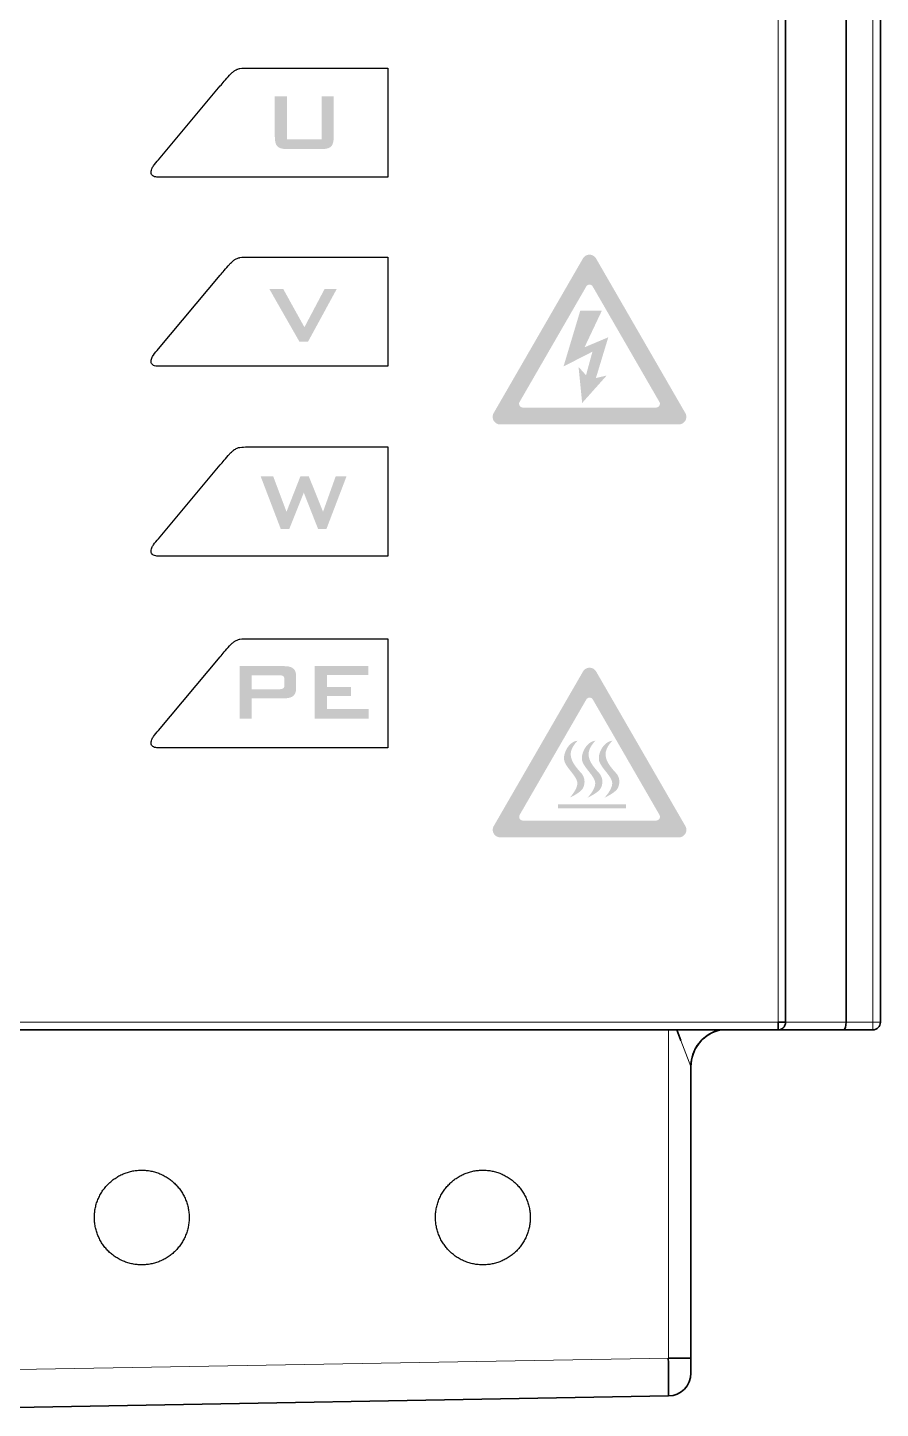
# Model space of a CAD drawing. Extents: x -45 to 645, y -160 to 467.
# Drawn here: x 622.14 to 644.64, y 59.61 to 96.05 of the extents above; entities that cross this region are included whole.
import ezdxf

# ---------------------------------------------------------------- set-up
doc = ezdxf.new("R2010")
doc.units = 0
doc.layers.add('预设值', color=7, linetype='Continuous', true_color=0x000000)

msp = doc.modelspace()

# ---------------------------------------------------------------- hatches: boundary and pattern name
at = {"layer": '预设值', "linetype": 'ByBlock'}
for points in [[(628.666, 94.236), (628.987, 94.236), (628.987, 94.235), (628.987, 93.106), (628.987, 93.106), (629.9, 93.106), (629.9, 93.106), (629.9, 94.236), (629.9, 94.236), (630.22, 94.236), (630.22, 94.235), (630.22, 93.173), (630.22, 93.15), (630.219, 93.127), (630.218, 93.106), (630.216, 93.086), (630.213, 93.066), (630.212, 93.057), (630.21, 93.048), (630.208, 93.039), (630.207, 93.03), (630.205, 93.021), (630.202, 93.013), (630.2, 93.005), (630.198, 92.998), (630.195, 92.99), (630.193, 92.983), (630.19, 92.976), (630.187, 92.969), (630.184, 92.962), (630.181, 92.956), (630.177, 92.95), (630.174, 92.944), (630.172, 92.941), (630.17, 92.939), (630.169, 92.936), (630.167, 92.933), (630.165, 92.931), (630.163, 92.928), (630.161, 92.926), (630.159, 92.923), (630.157, 92.921), (630.155, 92.919), (630.153, 92.916), (630.151, 92.914), (630.148, 92.912), (630.146, 92.91), (630.144, 92.908), (630.141, 92.906), (630.139, 92.904), (630.136, 92.902), (630.133, 92.9), (630.131, 92.898), (630.128, 92.896), (630.125, 92.894), (630.122, 92.892), (630.119, 92.891), (630.113, 92.887), (630.107, 92.884), (630.1, 92.881), (630.093, 92.878), (630.086, 92.875), (630.079, 92.872), (630.071, 92.869), (630.063, 92.867), (630.055, 92.864), (630.047, 92.862), (630.038, 92.86), (630.029, 92.858), (630.02, 92.856), (630.011, 92.854), (630.001, 92.853), (629.991, 92.851), (629.971, 92.849), (629.949, 92.847), (629.926, 92.845), (629.903, 92.844), (629.878, 92.844), (629.878, 92.844), (629.008, 92.844), (628.984, 92.844), (628.96, 92.845), (628.938, 92.847), (628.916, 92.849), (628.896, 92.851), (628.886, 92.853), (628.876, 92.854), (628.867, 92.856), (628.858, 92.858), (628.849, 92.86), (628.84, 92.862), (628.832, 92.864), (628.824, 92.867), (628.816, 92.869), (628.809, 92.872), (628.801, 92.875), (628.794, 92.878), (628.787, 92.881), (628.781, 92.884), (628.775, 92.887), (628.772, 92.889), (628.769, 92.891), (628.766, 92.892), (628.763, 92.894), (628.76, 92.896), (628.758, 92.898), (628.755, 92.9), (628.752, 92.902), (628.75, 92.904), (628.747, 92.906), (628.745, 92.908), (628.743, 92.91), (628.741, 92.912), (628.736, 92.916), (628.734, 92.919), (628.732, 92.921), (628.73, 92.923), (628.728, 92.926), (628.726, 92.928), (628.724, 92.931), (628.722, 92.933), (628.72, 92.936), (628.718, 92.939), (628.716, 92.941), (628.714, 92.944), (628.712, 92.947), (628.71, 92.95), (628.707, 92.956), (628.704, 92.962), (628.7, 92.969), (628.697, 92.976), (628.695, 92.983), (628.692, 92.99), (628.689, 92.998), (628.687, 93.005), (628.684, 93.013), (628.682, 93.021), (628.68, 93.03), (628.678, 93.039), (628.677, 93.048), (628.675, 93.057), (628.673, 93.066), (628.671, 93.086), (628.669, 93.106), (628.668, 93.127), (628.667, 93.15), (628.666, 93.173), (628.666, 93.173)], [(629.54, 87.759), (629.318, 87.759), (629.318, 87.759), (628.523, 89.151), (628.523, 89.151), (628.889, 89.151), (628.889, 89.151), (629.447, 88.145), (629.447, 88.145), (629.978, 89.151), (629.978, 89.151), (630.298, 89.151), (630.298, 89.151)], [(636.726, 88.585), (637.296, 88.585), (637.296, 88.585), (636.838, 87.615), (636.838, 87.615), (637.464, 87.879), (637.464, 87.878), (637.138, 86.803), (637.138, 86.803), (637.422, 86.87), (637.422, 86.87), (636.775, 86.145), (636.775, 86.145), (636.68, 87.098), (636.68, 87.098), (636.877, 86.877), (636.877, 86.877), (637.046, 87.499), (637.046, 87.499), (636.283, 87.109), (636.283, 87.109)], [(629.046, 82.816), (628.824, 82.816), (628.824, 82.816), (628.293, 84.207), (628.293, 84.207), (628.624, 84.207), (628.624, 84.207), (628.974, 83.274), (628.974, 83.274), (629.34, 84.207), (629.34, 84.207), (629.564, 84.207), (629.564, 84.207), (629.938, 83.274), (629.938, 83.274), (630.271, 84.207), (630.271, 84.207), (630.557, 84.207), (630.557, 84.207), (630.026, 82.816), (630.026, 82.816), (629.809, 82.816), (629.809, 82.816), (629.43, 83.779), (629.43, 83.778)], [(631.142, 77.811), (629.721, 77.811), (629.721, 77.811), (629.721, 79.2), (629.721, 79.2), (631.129, 79.2), (631.129, 79.2), (631.129, 78.963), (631.129, 78.963), (630.041, 78.963), (630.041, 78.963), (630.041, 78.653), (630.041, 78.653), (630.675, 78.653), (630.675, 78.653), (630.675, 78.416), (630.675, 78.416), (630.041, 78.416), (630.041, 78.416), (630.041, 78.072), (630.041, 78.072), (631.142, 78.072), (631.142, 78.072)], [(636.653, 77.231), (636.648, 77.23), (636.642, 77.23), (636.637, 77.229), (636.632, 77.228), (636.627, 77.228), (636.621, 77.227), (636.616, 77.226), (636.611, 77.224), (636.606, 77.223), (636.601, 77.222), (636.596, 77.22), (636.591, 77.219), (636.585, 77.217), (636.58, 77.215), (636.575, 77.213), (636.57, 77.211), (636.566, 77.209), (636.561, 77.207), (636.556, 77.205), (636.551, 77.202), (636.541, 77.198), (636.532, 77.192), (636.522, 77.186), (636.513, 77.18), (636.504, 77.174), (636.495, 77.167), (636.486, 77.16), (636.478, 77.153), (636.469, 77.146), (636.461, 77.138), (636.453, 77.13), (636.445, 77.122), (636.437, 77.113), (636.429, 77.104), (636.421, 77.095), (636.414, 77.086), (636.407, 77.077), (636.4, 77.067), (636.393, 77.058), (636.387, 77.048), (636.38, 77.038), (636.374, 77.028), (636.368, 77.018), (636.362, 77.007), (636.357, 76.997), (636.351, 76.986), (636.346, 76.975), (636.341, 76.965), (636.337, 76.954), (636.332, 76.943), (636.328, 76.932), (636.324, 76.921), (636.32, 76.911), (636.317, 76.9), (636.314, 76.889), (636.311, 76.878), (636.308, 76.867), (636.306, 76.856), (636.303, 76.846), (636.302, 76.835), (636.3, 76.824), (636.299, 76.814), (636.298, 76.803), (636.297, 76.793), (636.296, 76.783), (636.296, 76.773), (636.296, 76.763), (636.297, 76.753), (636.297, 76.743), (636.299, 76.734), (636.299, 76.729), (636.3, 76.724), (636.301, 76.72), (636.302, 76.715), (636.303, 76.711), (636.304, 76.706), (636.305, 76.702), (636.306, 76.698), (636.309, 76.689), (636.311, 76.68), (636.315, 76.672), (636.318, 76.663), (636.322, 76.655), (636.326, 76.646), (636.33, 76.637), (636.334, 76.629), (636.339, 76.62), (636.343, 76.611), (636.353, 76.594), (636.364, 76.577), (636.375, 76.56), (636.387, 76.542), (636.399, 76.525), (636.425, 76.491), (636.531, 76.354), (636.556, 76.32), (636.568, 76.303), (636.579, 76.286), (636.59, 76.27), (636.6, 76.253), (636.61, 76.236), (636.614, 76.228), (636.618, 76.22), (636.622, 76.211), (636.626, 76.203), (636.629, 76.195), (636.632, 76.186), (636.635, 76.178), (636.638, 76.17), (636.641, 76.162), (636.643, 76.154), (636.644, 76.15), (636.645, 76.145), (636.645, 76.141), (636.646, 76.137), (636.647, 76.133), (636.647, 76.129), (636.647, 76.124), (636.648, 76.12), (636.648, 76.116), (636.648, 76.112), (636.648, 76.107), (636.648, 76.103), (636.648, 76.099), (636.648, 76.094), (636.647, 76.09), (636.647, 76.085), (636.646, 76.077), (636.644, 76.068), (636.643, 76.059), (636.641, 76.05), (636.639, 76.041), (636.636, 76.032), (636.634, 76.023), (636.631, 76.014), (636.627, 76.005), (636.624, 75.996), (636.62, 75.987), (636.617, 75.978), (636.609, 75.96), (636.6, 75.943), (636.591, 75.926), (636.581, 75.909), (636.571, 75.892), (636.561, 75.876), (636.551, 75.861), (636.541, 75.846), (636.521, 75.818), (636.501, 75.793), (636.484, 75.771), (636.469, 75.753), (636.45, 75.732), (636.447, 75.729), (636.447, 75.729), (636.481, 75.745), (636.517, 75.764), (636.562, 75.788), (636.586, 75.802), (636.611, 75.817), (636.636, 75.833), (636.662, 75.85), (636.686, 75.867), (636.698, 75.876), (636.71, 75.885), (636.721, 75.894), (636.731, 75.903), (636.742, 75.912), (636.751, 75.922), (636.756, 75.926), (636.76, 75.931), (636.765, 75.936), (636.769, 75.941), (636.773, 75.946), (636.777, 75.952), (636.781, 75.957), (636.785, 75.963), (636.789, 75.969), (636.792, 75.975), (636.796, 75.981), (636.799, 75.987), (636.802, 75.994), (636.805, 76), (636.808, 76.007), (636.811, 76.014), (636.814, 76.02), (636.816, 76.027), (636.819, 76.034), (636.821, 76.041), (636.823, 76.049), (636.825, 76.056), (636.827, 76.063), (636.828, 76.071), (636.83, 76.078), (636.831, 76.086), (636.833, 76.093), (636.834, 76.101), (636.835, 76.109), (636.835, 76.117), (636.836, 76.125), (636.836, 76.132), (636.837, 76.14), (636.837, 76.148), (636.837, 76.156), (636.836, 76.164), (636.836, 76.172), (636.835, 76.18), (636.835, 76.188), (636.834, 76.196), (636.833, 76.204), (636.831, 76.212), (636.83, 76.22), (636.828, 76.228), (636.826, 76.236), (636.824, 76.244), (636.822, 76.252), (636.819, 76.26), (636.817, 76.268), (636.814, 76.275), (636.811, 76.283), (636.807, 76.291), (636.804, 76.298), (636.8, 76.306), (636.796, 76.313), (636.792, 76.321), (636.788, 76.328), (636.783, 76.336), (636.779, 76.343), (636.774, 76.35), (636.768, 76.357), (636.763, 76.364), (636.757, 76.371), (636.751, 76.377), (636.704, 76.43), (636.656, 76.486), (636.632, 76.515), (636.61, 76.544), (636.588, 76.574), (636.578, 76.589), (636.567, 76.605), (636.558, 76.62), (636.548, 76.636), (636.539, 76.651), (636.531, 76.667), (636.523, 76.683), (636.515, 76.699), (636.508, 76.716), (636.502, 76.732), (636.499, 76.741), (636.496, 76.749), (636.493, 76.757), (636.491, 76.766), (636.488, 76.774), (636.486, 76.782), (636.484, 76.791), (636.482, 76.799), (636.481, 76.808), (636.479, 76.817), (636.478, 76.825), (636.477, 76.834), (636.476, 76.842), (636.475, 76.851), (636.474, 76.86), (636.474, 76.869), (636.474, 76.878), (636.474, 76.886), (636.475, 76.895), (636.475, 76.904), (636.476, 76.912), (636.478, 76.921), (636.479, 76.93), (636.481, 76.938), (636.482, 76.947), (636.484, 76.955), (636.487, 76.963), (636.489, 76.972), (636.492, 76.98), (636.494, 76.988), (636.497, 76.996), (636.5, 77.004), (636.503, 77.012), (636.507, 77.02), (636.514, 77.036), (636.521, 77.051), (636.529, 77.066), (636.537, 77.08), (636.545, 77.094), (636.554, 77.107), (636.562, 77.12), (636.57, 77.132), (636.579, 77.144), (636.595, 77.166), (636.611, 77.184), (636.624, 77.2), (636.636, 77.213), (636.645, 77.223), (636.653, 77.23)], [(637.124, 77.231), (637.119, 77.23), (637.114, 77.23), (637.108, 77.229), (637.103, 77.228), (637.098, 77.228), (637.093, 77.227), (637.087, 77.226), (637.082, 77.224), (637.077, 77.223), (637.072, 77.222), (637.067, 77.22), (637.062, 77.219), (637.057, 77.217), (637.052, 77.215), (637.047, 77.213), (637.042, 77.211), (637.037, 77.209), (637.032, 77.207), (637.027, 77.205), (637.022, 77.202), (637.013, 77.198), (637.003, 77.192), (636.994, 77.186), (636.984, 77.18), (636.975, 77.174), (636.966, 77.167), (636.958, 77.16), (636.949, 77.153), (636.94, 77.146), (636.932, 77.138), (636.924, 77.13), (636.916, 77.122), (636.908, 77.113), (636.9, 77.104), (636.893, 77.095), (636.885, 77.086), (636.878, 77.077), (636.871, 77.067), (636.865, 77.058), (636.858, 77.048), (636.852, 77.038), (636.845, 77.028), (636.839, 77.018), (636.834, 77.007), (636.828, 76.997), (636.823, 76.986), (636.818, 76.975), (636.813, 76.965), (636.808, 76.954), (636.804, 76.943), (636.799, 76.932), (636.795, 76.921), (636.792, 76.911), (636.788, 76.9), (636.785, 76.889), (636.782, 76.878), (636.779, 76.867), (636.777, 76.856), (636.775, 76.846), (636.773, 76.835), (636.771, 76.824), (636.77, 76.814), (636.769, 76.803), (636.768, 76.793), (636.768, 76.783), (636.768, 76.773), (636.768, 76.763), (636.768, 76.753), (636.769, 76.743), (636.77, 76.734), (636.771, 76.729), (636.771, 76.724), (636.772, 76.72), (636.773, 76.715), (636.774, 76.711), (636.775, 76.706), (636.776, 76.702), (636.778, 76.698), (636.78, 76.689), (636.783, 76.68), (636.786, 76.672), (636.79, 76.663), (636.793, 76.655), (636.797, 76.646), (636.801, 76.637), (636.806, 76.629), (636.81, 76.62), (636.815, 76.611), (636.825, 76.594), (636.835, 76.577), (636.846, 76.56), (636.858, 76.542), (636.87, 76.525), (636.896, 76.491), (637.003, 76.354), (637.028, 76.32), (637.039, 76.303), (637.051, 76.286), (637.061, 76.27), (637.072, 76.253), (637.081, 76.236), (637.085, 76.228), (637.089, 76.22), (637.093, 76.211), (637.097, 76.203), (637.101, 76.195), (637.104, 76.186), (637.107, 76.178), (637.109, 76.17), (637.112, 76.162), (637.114, 76.154), (637.115, 76.15), (637.116, 76.145), (637.117, 76.141), (637.117, 76.137), (637.118, 76.133), (637.118, 76.129), (637.119, 76.124), (637.119, 76.12), (637.119, 76.116), (637.119, 76.112), (637.119, 76.107), (637.119, 76.103), (637.119, 76.099), (637.119, 76.094), (637.119, 76.09), (637.118, 76.085), (637.117, 76.077), (637.116, 76.068), (637.114, 76.059), (637.112, 76.05), (637.11, 76.041), (637.108, 76.032), (637.105, 76.023), (637.102, 76.014), (637.099, 76.005), (637.095, 75.996), (637.092, 75.987), (637.088, 75.978), (637.08, 75.96), (637.071, 75.943), (637.062, 75.926), (637.053, 75.909), (637.043, 75.892), (637.033, 75.876), (637.022, 75.861), (637.012, 75.846), (636.992, 75.818), (636.973, 75.793), (636.955, 75.771), (636.94, 75.753), (636.921, 75.732), (636.919, 75.729), (636.919, 75.729), (636.952, 75.745), (636.988, 75.764), (637.033, 75.788), (637.057, 75.802), (637.082, 75.817), (637.108, 75.833), (637.133, 75.85), (637.157, 75.867), (637.169, 75.876), (637.181, 75.885), (637.192, 75.894), (637.203, 75.903), (637.213, 75.912), (637.223, 75.922), (637.227, 75.926), (637.232, 75.931), (637.236, 75.936), (637.24, 75.941), (637.244, 75.946), (637.249, 75.952), (637.252, 75.957), (637.256, 75.963), (637.26, 75.969), (637.263, 75.975), (637.267, 75.981), (637.27, 75.987), (637.273, 75.994), (637.276, 76), (637.279, 76.007), (637.282, 76.014), (637.285, 76.02), (637.287, 76.027), (637.29, 76.034), (637.292, 76.041), (637.294, 76.049), (637.296, 76.056), (637.298, 76.063), (637.3, 76.071), (637.301, 76.078), (637.303, 76.086), (637.304, 76.093), (637.305, 76.101), (637.306, 76.109), (637.307, 76.117), (637.307, 76.125), (637.308, 76.132), (637.308, 76.14), (637.308, 76.148), (637.308, 76.156), (637.308, 76.164), (637.307, 76.172), (637.307, 76.18), (637.306, 76.188), (637.305, 76.196), (637.304, 76.204), (637.303, 76.212), (637.301, 76.22), (637.299, 76.228), (637.297, 76.236), (637.295, 76.244), (637.293, 76.252), (637.291, 76.26), (637.288, 76.268), (637.285, 76.275), (637.282, 76.283), (637.279, 76.291), (637.275, 76.298), (637.272, 76.306), (637.268, 76.313), (637.264, 76.321), (637.259, 76.328), (637.255, 76.336), (637.25, 76.343), (637.245, 76.35), (637.24, 76.357), (637.234, 76.364), (637.229, 76.371), (637.223, 76.377), (637.175, 76.43), (637.127, 76.486), (637.104, 76.515), (637.081, 76.544), (637.059, 76.574), (637.049, 76.589), (637.039, 76.605), (637.029, 76.62), (637.02, 76.636), (637.011, 76.651), (637.002, 76.667), (636.994, 76.683), (636.986, 76.699), (636.979, 76.716), (636.973, 76.732), (636.97, 76.741), (636.967, 76.749), (636.964, 76.757), (636.962, 76.766), (636.96, 76.774), (636.957, 76.782), (636.955, 76.791), (636.954, 76.799), (636.952, 76.808), (636.95, 76.817), (636.949, 76.825), (636.948, 76.834), (636.947, 76.842), (636.946, 76.851), (636.946, 76.86), (636.945, 76.869), (636.945, 76.878), (636.946, 76.886), (636.946, 76.895), (636.947, 76.904), (636.948, 76.912), (636.949, 76.921), (636.95, 76.93), (636.952, 76.938), (636.954, 76.947), (636.956, 76.955), (636.958, 76.963), (636.96, 76.972), (636.963, 76.98), (636.966, 76.988), (636.969, 76.996), (636.972, 77.004), (636.975, 77.012), (636.978, 77.02), (636.985, 77.036), (636.992, 77.051), (637, 77.066), (637.008, 77.08), (637.016, 77.094), (637.025, 77.107), (637.033, 77.12), (637.042, 77.132), (637.05, 77.144), (637.067, 77.166), (637.082, 77.184), (637.096, 77.2), (637.107, 77.213), (637.116, 77.223), (637.124, 77.23)], [(637.572, 77.231), (637.567, 77.23), (637.561, 77.23), (637.556, 77.229), (637.551, 77.228), (637.546, 77.228), (637.54, 77.227), (637.535, 77.226), (637.53, 77.224), (637.525, 77.223), (637.52, 77.222), (637.515, 77.22), (637.509, 77.219), (637.504, 77.217), (637.499, 77.215), (637.494, 77.213), (637.489, 77.211), (637.484, 77.209), (637.479, 77.207), (637.475, 77.205), (637.47, 77.202), (637.46, 77.198), (637.451, 77.192), (637.441, 77.186), (637.432, 77.18), (637.423, 77.174), (637.414, 77.167), (637.405, 77.16), (637.396, 77.153), (637.388, 77.146), (637.38, 77.138), (637.371, 77.13), (637.363, 77.122), (637.355, 77.113), (637.348, 77.104), (637.34, 77.095), (637.333, 77.086), (637.326, 77.077), (637.319, 77.067), (637.312, 77.058), (637.305, 77.048), (637.299, 77.038), (637.293, 77.028), (637.287, 77.018), (637.281, 77.007), (637.275, 76.997), (637.27, 76.986), (637.265, 76.975), (637.26, 76.965), (637.255, 76.954), (637.251, 76.943), (637.247, 76.932), (637.243, 76.921), (637.239, 76.911), (637.236, 76.9), (637.232, 76.889), (637.229, 76.878), (637.227, 76.867), (637.224, 76.856), (637.222, 76.846), (637.22, 76.835), (637.219, 76.824), (637.217, 76.814), (637.216, 76.803), (637.215, 76.793), (637.215, 76.783), (637.215, 76.773), (637.215, 76.763), (637.215, 76.753), (637.216, 76.743), (637.217, 76.734), (637.218, 76.729), (637.218, 76.724), (637.219, 76.72), (637.22, 76.715), (637.221, 76.711), (637.222, 76.706), (637.223, 76.702), (637.225, 76.698), (637.227, 76.689), (637.23, 76.68), (637.233, 76.672), (637.237, 76.663), (637.24, 76.655), (637.244, 76.646), (637.248, 76.637), (637.253, 76.629), (637.262, 76.611), (637.272, 76.594), (637.283, 76.577), (637.294, 76.56), (637.306, 76.542), (637.318, 76.525), (637.343, 76.491), (637.45, 76.354), (637.475, 76.32), (637.487, 76.303), (637.498, 76.286), (637.509, 76.27), (637.519, 76.253), (637.528, 76.236), (637.533, 76.228), (637.537, 76.22), (637.541, 76.211), (637.545, 76.203), (637.548, 76.195), (637.551, 76.186), (637.554, 76.178), (637.557, 76.17), (637.56, 76.162), (637.562, 76.154), (637.563, 76.15), (637.564, 76.145), (637.564, 76.141), (637.565, 76.137), (637.566, 76.133), (637.566, 76.129), (637.566, 76.124), (637.567, 76.12), (637.567, 76.116), (637.567, 76.112), (637.567, 76.107), (637.567, 76.103), (637.567, 76.099), (637.567, 76.094), (637.566, 76.09), (637.566, 76.085), (637.565, 76.077), (637.563, 76.068), (637.562, 76.059), (637.56, 76.05), (637.558, 76.041), (637.555, 76.032), (637.552, 76.023), (637.549, 76.014), (637.546, 76.005), (637.543, 75.996), (637.539, 75.987), (637.536, 75.978), (637.528, 75.96), (637.519, 75.943), (637.51, 75.926), (637.5, 75.909), (637.49, 75.892), (637.48, 75.876), (637.47, 75.861), (637.46, 75.846), (637.44, 75.818), (637.42, 75.793), (637.403, 75.771), (637.388, 75.753), (637.369, 75.732), (637.366, 75.729), (637.366, 75.729), (637.4, 75.745), (637.436, 75.764), (637.481, 75.788), (637.505, 75.802), (637.53, 75.817), (637.555, 75.833), (637.58, 75.85), (637.605, 75.867), (637.617, 75.876), (637.628, 75.885), (637.639, 75.894), (637.65, 75.903), (637.66, 75.912), (637.67, 75.922), (637.675, 75.926), (637.679, 75.931), (637.683, 75.936), (637.688, 75.941), (637.692, 75.946), (637.696, 75.952), (637.7, 75.957), (637.703, 75.963), (637.707, 75.969), (637.711, 75.975), (637.714, 75.981), (637.717, 75.987), (637.721, 75.994), (637.724, 76), (637.727, 76.007), (637.729, 76.014), (637.732, 76.02), (637.735, 76.027), (637.737, 76.034), (637.739, 76.041), (637.741, 76.049), (637.743, 76.056), (637.745, 76.063), (637.747, 76.071), (637.748, 76.078), (637.75, 76.086), (637.751, 76.093), (637.752, 76.101), (637.753, 76.109), (637.754, 76.117), (637.754, 76.125), (637.755, 76.132), (637.755, 76.14), (637.755, 76.148), (637.755, 76.156), (637.755, 76.164), (637.754, 76.172), (637.754, 76.18), (637.753, 76.188), (637.752, 76.196), (637.751, 76.204), (637.75, 76.212), (637.748, 76.22), (637.747, 76.228), (637.745, 76.236), (637.743, 76.244), (637.74, 76.252), (637.738, 76.26), (637.735, 76.268), (637.732, 76.275), (637.729, 76.283), (637.726, 76.291), (637.723, 76.298), (637.719, 76.306), (637.715, 76.313), (637.711, 76.321), (637.706, 76.328), (637.702, 76.336), (637.697, 76.343), (637.692, 76.35), (637.687, 76.357), (637.682, 76.364), (637.676, 76.371), (637.67, 76.377), (637.622, 76.43), (637.574, 76.486), (637.551, 76.515), (637.528, 76.544), (637.507, 76.574), (637.496, 76.589), (637.486, 76.605), (637.476, 76.62), (637.467, 76.636), (637.458, 76.651), (637.45, 76.667), (637.442, 76.683), (637.434, 76.699), (637.427, 76.716), (637.421, 76.732), (637.418, 76.741), (637.415, 76.749), (637.412, 76.757), (637.41, 76.766), (637.407, 76.774), (637.405, 76.782), (637.403, 76.791), (637.401, 76.799), (637.4, 76.808), (637.398, 76.817), (637.397, 76.825), (637.396, 76.834), (637.395, 76.842), (637.394, 76.851), (637.393, 76.86), (637.393, 76.869), (637.393, 76.878), (637.393, 76.886), (637.394, 76.895), (637.394, 76.904), (637.395, 76.912), (637.396, 76.921), (637.398, 76.93), (637.399, 76.938), (637.401, 76.947), (637.403, 76.955), (637.406, 76.963), (637.408, 76.972), (637.41, 76.98), (637.413, 76.988), (637.416, 76.996), (637.419, 77.004), (637.422, 77.012), (637.426, 77.02), (637.433, 77.036), (637.44, 77.051), (637.448, 77.066), (637.456, 77.08), (637.464, 77.094), (637.472, 77.107), (637.481, 77.12), (637.489, 77.132), (637.498, 77.144), (637.514, 77.166), (637.53, 77.184), (637.543, 77.2), (637.555, 77.213), (637.564, 77.223), (637.572, 77.23)], [(637.934, 75.448), (637.934, 75.554), (637.934, 75.554), (636.141, 75.554), (636.141, 75.554), (636.141, 75.448), (636.141, 75.448)]]:
    msp.add_hatch(color=0, dxfattribs=at).paths.add_polyline_path(points, flags=0)
h = msp.add_hatch(color=0, dxfattribs=at)
h.paths.add_polyline_path([(639.324, 85.579), (634.614, 85.579), (634.606, 85.579), (634.599, 85.579), (634.592, 85.58), (634.585, 85.581), (634.579, 85.582), (634.572, 85.583), (634.565, 85.585), (634.559, 85.586), (634.552, 85.588), (634.546, 85.59), (634.54, 85.593), (634.534, 85.595), (634.528, 85.598), (634.522, 85.601), (634.516, 85.604), (634.511, 85.607), (634.505, 85.61), (634.5, 85.614), (634.495, 85.618), (634.49, 85.622), (634.485, 85.626), (634.48, 85.63), (634.475, 85.634), (634.471, 85.639), (634.466, 85.643), (634.462, 85.648), (634.458, 85.653), (634.454, 85.658), (634.45, 85.663), (634.447, 85.668), (634.443, 85.673), (634.44, 85.679), (634.437, 85.684), (634.434, 85.69), (634.431, 85.696), (634.429, 85.701), (634.427, 85.707), (634.424, 85.713), (634.422, 85.719), (634.421, 85.725), (634.419, 85.731), (634.418, 85.738), (634.416, 85.744), (634.415, 85.75), (634.414, 85.756), (634.414, 85.763), (634.413, 85.769), (634.413, 85.776), (634.413, 85.782), (634.413, 85.789), (634.414, 85.795), (634.414, 85.802), (634.415, 85.808), (634.416, 85.815), (634.418, 85.821), (634.419, 85.828), (634.421, 85.834), (634.423, 85.84), (634.425, 85.847), (634.428, 85.853), (634.431, 85.86), (634.433, 85.866), (634.437, 85.872), (634.44, 85.879), (634.44, 85.879), (636.795, 89.958), (636.799, 89.964), (636.803, 89.97), (636.807, 89.976), (636.811, 89.982), (636.815, 89.987), (636.82, 89.992), (636.824, 89.997), (636.829, 90.002), (636.834, 90.007), (636.839, 90.011), (636.844, 90.015), (636.849, 90.019), (636.855, 90.023), (636.86, 90.027), (636.866, 90.03), (636.871, 90.033), (636.877, 90.036), (636.883, 90.039), (636.888, 90.042), (636.894, 90.044), (636.9, 90.046), (636.906, 90.048), (636.912, 90.05), (636.918, 90.052), (636.925, 90.053), (636.931, 90.055), (636.937, 90.056), (636.943, 90.057), (636.95, 90.057), (636.956, 90.058), (636.962, 90.058), (636.969, 90.058), (636.975, 90.058), (636.981, 90.058), (636.987, 90.057), (636.994, 90.057), (637, 90.056), (637.006, 90.055), (637.012, 90.053), (637.019, 90.052), (637.025, 90.05), (637.031, 90.048), (637.037, 90.046), (637.043, 90.044), (637.049, 90.042), (637.054, 90.039), (637.06, 90.036), (637.066, 90.033), (637.071, 90.03), (637.077, 90.027), (637.082, 90.023), (637.088, 90.019), (637.093, 90.015), (637.098, 90.011), (637.103, 90.006), (637.108, 90.002), (637.112, 89.997), (637.117, 89.992), (637.121, 89.987), (637.126, 89.982), (637.13, 89.976), (637.134, 89.97), (637.138, 89.964), (637.141, 89.958), (637.142, 89.958), (639.497, 85.879), (639.5, 85.872), (639.503, 85.866), (639.506, 85.86), (639.509, 85.853), (639.512, 85.847), (639.514, 85.84), (639.516, 85.834), (639.518, 85.828), (639.519, 85.821), (639.521, 85.815), (639.522, 85.808), (639.523, 85.802), (639.523, 85.795), (639.524, 85.789), (639.524, 85.782), (639.524, 85.776), (639.524, 85.769), (639.523, 85.763), (639.523, 85.756), (639.522, 85.75), (639.521, 85.744), (639.519, 85.738), (639.518, 85.731), (639.516, 85.725), (639.515, 85.719), (639.513, 85.713), (639.51, 85.707), (639.508, 85.701), (639.505, 85.696), (639.503, 85.69), (639.5, 85.684), (639.497, 85.679), (639.494, 85.673), (639.49, 85.668), (639.487, 85.663), (639.483, 85.658), (639.479, 85.653), (639.475, 85.648), (639.471, 85.643), (639.466, 85.639), (639.462, 85.634), (639.457, 85.63), (639.452, 85.626), (639.448, 85.622), (639.442, 85.618), (639.437, 85.614), (639.432, 85.61), (639.426, 85.607), (639.421, 85.604), (639.415, 85.601), (639.409, 85.598), (639.403, 85.595), (639.397, 85.593), (639.391, 85.59), (639.385, 85.588), (639.378, 85.586), (639.372, 85.585), (639.365, 85.583), (639.359, 85.582), (639.352, 85.581), (639.345, 85.58), (639.338, 85.579), (639.331, 85.579)], flags=0)
h.paths.add_polyline_path([(636.882, 89.217), (636.884, 89.22), (636.886, 89.223), (636.888, 89.226), (636.89, 89.229), (636.892, 89.232), (636.894, 89.234), (636.896, 89.237), (636.899, 89.239), (636.901, 89.242), (636.904, 89.244), (636.906, 89.246), (636.909, 89.248), (636.911, 89.25), (636.914, 89.252), (636.917, 89.253), (636.92, 89.255), (636.923, 89.256), (636.925, 89.258), (636.928, 89.259), (636.931, 89.26), (636.934, 89.261), (636.937, 89.262), (636.94, 89.263), (636.943, 89.264), (636.946, 89.265), (636.95, 89.266), (636.953, 89.266), (636.956, 89.267), (636.959, 89.267), (636.962, 89.267), (636.965, 89.267), (636.968, 89.267), (636.972, 89.267), (636.975, 89.267), (636.978, 89.267), (636.981, 89.267), (636.984, 89.266), (636.987, 89.266), (636.99, 89.265), (636.993, 89.264), (636.997, 89.263), (637, 89.262), (637.003, 89.261), (637.006, 89.26), (637.009, 89.259), (637.011, 89.258), (637.014, 89.256), (637.017, 89.255), (637.02, 89.253), (637.023, 89.252), (637.025, 89.25), (637.028, 89.248), (637.031, 89.246), (637.033, 89.244), (637.036, 89.242), (637.038, 89.239), (637.04, 89.237), (637.043, 89.234), (637.045, 89.232), (637.047, 89.229), (637.049, 89.226), (637.051, 89.223), (637.053, 89.22), (637.055, 89.217), (637.055, 89.217), (638.812, 86.174), (638.814, 86.171), (638.816, 86.168), (638.817, 86.165), (638.818, 86.162), (638.82, 86.158), (638.821, 86.155), (638.822, 86.152), (638.823, 86.149), (638.823, 86.145), (638.824, 86.142), (638.825, 86.139), (638.825, 86.136), (638.825, 86.132), (638.826, 86.129), (638.826, 86.126), (638.826, 86.123), (638.826, 86.12), (638.825, 86.116), (638.825, 86.113), (638.825, 86.11), (638.824, 86.107), (638.823, 86.104), (638.823, 86.101), (638.822, 86.098), (638.821, 86.095), (638.82, 86.092), (638.819, 86.089), (638.818, 86.086), (638.816, 86.083), (638.815, 86.08), (638.814, 86.077), (638.812, 86.074), (638.81, 86.072), (638.809, 86.069), (638.807, 86.066), (638.805, 86.064), (638.803, 86.061), (638.801, 86.059), (638.799, 86.057), (638.797, 86.054), (638.795, 86.052), (638.792, 86.05), (638.79, 86.048), (638.787, 86.046), (638.785, 86.044), (638.782, 86.042), (638.78, 86.04), (638.777, 86.038), (638.774, 86.037), (638.771, 86.035), (638.768, 86.034), (638.765, 86.032), (638.762, 86.031), (638.759, 86.03), (638.756, 86.029), (638.753, 86.028), (638.75, 86.027), (638.746, 86.026), (638.743, 86.026), (638.74, 86.025), (638.736, 86.025), (638.733, 86.025), (638.729, 86.024), (638.726, 86.024), (638.726, 86.024), (635.212, 86.024), (635.208, 86.024), (635.204, 86.025), (635.201, 86.025), (635.198, 86.025), (635.194, 86.026), (635.191, 86.026), (635.187, 86.027), (635.184, 86.028), (635.181, 86.029), (635.178, 86.03), (635.175, 86.031), (635.172, 86.032), (635.169, 86.034), (635.166, 86.035), (635.163, 86.037), (635.16, 86.038), (635.157, 86.04), (635.155, 86.042), (635.152, 86.044), (635.15, 86.046), (635.147, 86.048), (635.145, 86.05), (635.142, 86.052), (635.14, 86.054), (635.138, 86.057), (635.136, 86.059), (635.134, 86.061), (635.132, 86.064), (635.13, 86.066), (635.128, 86.069), (635.127, 86.072), (635.125, 86.074), (635.123, 86.077), (635.122, 86.08), (635.121, 86.083), (635.119, 86.086), (635.118, 86.089), (635.117, 86.092), (635.116, 86.095), (635.115, 86.098), (635.114, 86.101), (635.114, 86.104), (635.113, 86.107), (635.112, 86.11), (635.112, 86.113), (635.112, 86.116), (635.111, 86.12), (635.111, 86.123), (635.111, 86.126), (635.111, 86.129), (635.112, 86.132), (635.112, 86.136), (635.112, 86.139), (635.113, 86.142), (635.114, 86.145), (635.114, 86.149), (635.115, 86.152), (635.116, 86.155), (635.117, 86.158), (635.119, 86.162), (635.12, 86.165), (635.121, 86.168), (635.123, 86.171), (635.125, 86.174), (635.125, 86.174)], flags=0)
h = msp.add_hatch(color=0, dxfattribs=at)
h.paths.add_polyline_path([(628.055, 77.811), (627.74, 77.811), (627.74, 77.811), (627.74, 79.2), (627.74, 79.2), (628.916, 79.2), (628.936, 79.199), (628.955, 79.199), (628.974, 79.197), (628.992, 79.196), (629.01, 79.193), (629.018, 79.192), (629.026, 79.191), (629.034, 79.189), (629.042, 79.187), (629.05, 79.185), (629.057, 79.183), (629.065, 79.181), (629.072, 79.179), (629.079, 79.177), (629.086, 79.174), (629.092, 79.172), (629.099, 79.169), (629.105, 79.166), (629.111, 79.163), (629.117, 79.16), (629.123, 79.157), (629.128, 79.154), (629.134, 79.15), (629.139, 79.147), (629.144, 79.143), (629.146, 79.141), (629.148, 79.139), (629.151, 79.137), (629.153, 79.135), (629.155, 79.133), (629.158, 79.131), (629.16, 79.129), (629.162, 79.127), (629.164, 79.125), (629.167, 79.123), (629.169, 79.121), (629.171, 79.119), (629.173, 79.116), (629.175, 79.114), (629.177, 79.112), (629.179, 79.109), (629.181, 79.107), (629.182, 79.104), (629.184, 79.102), (629.186, 79.099), (629.189, 79.094), (629.193, 79.089), (629.196, 79.083), (629.199, 79.077), (629.202, 79.072), (629.204, 79.066), (629.207, 79.059), (629.209, 79.053), (629.212, 79.047), (629.214, 79.04), (629.216, 79.033), (629.217, 79.026), (629.219, 79.019), (629.221, 79.012), (629.222, 79.004), (629.223, 78.997), (629.224, 78.989), (629.225, 78.981), (629.226, 78.973), (629.226, 78.965), (629.227, 78.956), (629.227, 78.948), (629.228, 78.931), (629.228, 78.931), (629.228, 78.621), (629.227, 78.604), (629.227, 78.595), (629.226, 78.587), (629.226, 78.579), (629.225, 78.571), (629.224, 78.563), (629.223, 78.555), (629.222, 78.548), (629.221, 78.54), (629.219, 78.533), (629.217, 78.526), (629.216, 78.519), (629.214, 78.513), (629.212, 78.506), (629.209, 78.499), (629.207, 78.493), (629.204, 78.487), (629.202, 78.481), (629.199, 78.475), (629.196, 78.469), (629.193, 78.464), (629.189, 78.458), (629.186, 78.453), (629.182, 78.448), (629.179, 78.443), (629.175, 78.438), (629.171, 78.434), (629.167, 78.429), (629.162, 78.425), (629.158, 78.42), (629.151, 78.414), (629.148, 78.412), (629.146, 78.41), (629.144, 78.408), (629.139, 78.405), (629.134, 78.401), (629.128, 78.398), (629.123, 78.394), (629.117, 78.391), (629.111, 78.388), (629.105, 78.385), (629.099, 78.382), (629.092, 78.38), (629.086, 78.377), (629.079, 78.374), (629.072, 78.372), (629.065, 78.37), (629.057, 78.368), (629.05, 78.366), (629.042, 78.364), (629.034, 78.362), (629.026, 78.361), (629.018, 78.359), (629.01, 78.358), (628.992, 78.356), (628.974, 78.354), (628.955, 78.353), (628.936, 78.352), (628.916, 78.352), (628.916, 78.352), (628.055, 78.352), (628.055, 78.352)], flags=0)
h.paths.add_polyline_path([(628.889, 78.936), (628.89, 78.935), (628.891, 78.934), (628.892, 78.934), (628.893, 78.933), (628.893, 78.932), (628.894, 78.931), (628.895, 78.93), (628.896, 78.929), (628.897, 78.928), (628.897, 78.927), (628.898, 78.926), (628.899, 78.925), (628.9, 78.923), (628.902, 78.921), (628.903, 78.919), (628.904, 78.917), (628.905, 78.915), (628.907, 78.912), (628.908, 78.91), (628.909, 78.907), (628.91, 78.905), (628.911, 78.902), (628.912, 78.899), (628.913, 78.896), (628.913, 78.893), (628.914, 78.891), (628.915, 78.888), (628.915, 78.884), (628.916, 78.881), (628.916, 78.878), (628.917, 78.875), (628.917, 78.871), (628.918, 78.868), (628.918, 78.864), (628.918, 78.861), (628.918, 78.857), (628.918, 78.85), (628.918, 78.85), (628.918, 78.702), (628.918, 78.694), (628.918, 78.691), (628.918, 78.687), (628.918, 78.684), (628.917, 78.68), (628.917, 78.677), (628.916, 78.673), (628.916, 78.67), (628.915, 78.667), (628.915, 78.664), (628.914, 78.661), (628.913, 78.658), (628.913, 78.655), (628.912, 78.652), (628.911, 78.65), (628.91, 78.647), (628.909, 78.644), (628.908, 78.642), (628.907, 78.639), (628.905, 78.637), (628.904, 78.635), (628.903, 78.632), (628.902, 78.63), (628.9, 78.628), (628.899, 78.626), (628.897, 78.624), (628.896, 78.623), (628.896, 78.622), (628.895, 78.621), (628.894, 78.62), (628.893, 78.62), (628.893, 78.619), (628.892, 78.618), (628.891, 78.617), (628.89, 78.616), (628.889, 78.616), (628.888, 78.615), (628.887, 78.614), (628.886, 78.613), (628.885, 78.613), (628.883, 78.611), (628.88, 78.61), (628.878, 78.609), (628.875, 78.607), (628.873, 78.606), (628.87, 78.605), (628.867, 78.604), (628.864, 78.603), (628.861, 78.602), (628.858, 78.601), (628.855, 78.6), (628.852, 78.599), (628.848, 78.598), (628.845, 78.597), (628.841, 78.597), (628.837, 78.596), (628.83, 78.595), (628.822, 78.594), (628.813, 78.593), (628.804, 78.592), (628.795, 78.592), (628.785, 78.591), (628.775, 78.591), (628.774, 78.591), (628.055, 78.591), (628.055, 78.591), (628.055, 78.96), (628.055, 78.96), (628.775, 78.96), (628.785, 78.96), (628.795, 78.96), (628.804, 78.959), (628.813, 78.959), (628.822, 78.958), (628.83, 78.957), (628.838, 78.956), (628.841, 78.955), (628.845, 78.954), (628.848, 78.953), (628.852, 78.952), (628.855, 78.952), (628.858, 78.951), (628.861, 78.95), (628.864, 78.949), (628.867, 78.948), (628.87, 78.947), (628.873, 78.945), (628.875, 78.944), (628.878, 78.943), (628.88, 78.942), (628.883, 78.94), (628.885, 78.939), (628.886, 78.938), (628.887, 78.937), (628.888, 78.937)], flags=0)
h = msp.add_hatch(color=0, dxfattribs=at)
h.paths.add_polyline_path([(639.325, 74.681), (639.332, 74.681), (639.339, 74.682), (639.346, 74.682), (639.353, 74.683), (639.36, 74.684), (639.366, 74.685), (639.373, 74.687), (639.379, 74.689), (639.386, 74.69), (639.392, 74.693), (639.398, 74.695), (639.404, 74.697), (639.41, 74.7), (639.416, 74.703), (639.422, 74.706), (639.427, 74.709), (639.433, 74.713), (639.438, 74.716), (639.443, 74.72), (639.448, 74.724), (639.453, 74.728), (639.458, 74.732), (639.463, 74.736), (639.467, 74.741), (639.472, 74.745), (639.476, 74.75), (639.48, 74.755), (639.484, 74.76), (639.487, 74.765), (639.491, 74.77), (639.494, 74.776), (639.498, 74.781), (639.501, 74.787), (639.504, 74.792), (639.506, 74.798), (639.509, 74.804), (639.511, 74.81), (639.513, 74.815), (639.515, 74.822), (639.517, 74.828), (639.519, 74.834), (639.52, 74.84), (639.522, 74.846), (639.523, 74.852), (639.523, 74.859), (639.524, 74.865), (639.524, 74.872), (639.525, 74.878), (639.525, 74.884), (639.524, 74.891), (639.524, 74.897), (639.523, 74.904), (639.522, 74.91), (639.521, 74.917), (639.52, 74.924), (639.518, 74.93), (639.517, 74.937), (639.515, 74.943), (639.512, 74.949), (639.51, 74.956), (639.507, 74.962), (639.504, 74.969), (639.501, 74.975), (639.497, 74.981), (639.497, 74.982), (637.144, 79.058), (637.14, 79.064), (637.136, 79.07), (637.132, 79.076), (637.128, 79.081), (637.124, 79.087), (637.119, 79.092), (637.115, 79.097), (637.11, 79.102), (637.105, 79.106), (637.1, 79.111), (637.095, 79.115), (637.09, 79.119), (637.084, 79.123), (637.079, 79.126), (637.073, 79.13), (637.068, 79.133), (637.062, 79.136), (637.056, 79.139), (637.051, 79.141), (637.045, 79.144), (637.039, 79.146), (637.033, 79.148), (637.027, 79.15), (637.02, 79.152), (637.014, 79.153), (637.008, 79.154), (637.002, 79.156), (636.996, 79.156), (636.989, 79.157), (636.983, 79.158), (636.977, 79.158), (636.97, 79.158), (636.964, 79.158), (636.958, 79.158), (636.951, 79.157), (636.945, 79.156), (636.939, 79.156), (636.933, 79.154), (636.926, 79.153), (636.92, 79.152), (636.914, 79.15), (636.908, 79.148), (636.902, 79.146), (636.896, 79.144), (636.89, 79.141), (636.884, 79.139), (636.879, 79.136), (636.873, 79.133), (636.867, 79.13), (636.862, 79.126), (636.857, 79.123), (636.851, 79.119), (636.846, 79.115), (636.841, 79.111), (636.836, 79.106), (636.831, 79.102), (636.826, 79.097), (636.822, 79.092), (636.817, 79.087), (636.813, 79.081), (636.809, 79.076), (636.805, 79.07), (636.801, 79.064), (636.797, 79.058), (636.797, 79.058), (634.443, 74.981), (634.44, 74.975), (634.436, 74.969), (634.433, 74.962), (634.431, 74.956), (634.428, 74.949), (634.426, 74.943), (634.424, 74.937), (634.422, 74.93), (634.421, 74.924), (634.419, 74.917), (634.418, 74.91), (634.417, 74.904), (634.417, 74.897), (634.416, 74.891), (634.416, 74.884), (634.416, 74.878), (634.416, 74.872), (634.417, 74.865), (634.417, 74.859), (634.418, 74.852), (634.419, 74.846), (634.42, 74.84), (634.422, 74.834), (634.424, 74.828), (634.425, 74.822), (634.427, 74.815), (634.43, 74.81), (634.432, 74.804), (634.434, 74.798), (634.437, 74.792), (634.44, 74.787), (634.443, 74.781), (634.446, 74.776), (634.45, 74.77), (634.453, 74.765), (634.457, 74.76), (634.461, 74.755), (634.465, 74.75), (634.469, 74.745), (634.474, 74.741), (634.478, 74.736), (634.483, 74.732), (634.488, 74.728), (634.492, 74.724), (634.498, 74.72), (634.503, 74.716), (634.508, 74.713), (634.514, 74.709), (634.519, 74.706), (634.525, 74.703), (634.531, 74.7), (634.537, 74.697), (634.543, 74.695), (634.549, 74.693), (634.555, 74.69), (634.562, 74.689), (634.568, 74.687), (634.575, 74.685), (634.581, 74.684), (634.588, 74.683), (634.595, 74.682), (634.602, 74.682), (634.609, 74.681), (634.616, 74.681), (634.617, 74.681)], flags=0)
h.paths.add_polyline_path([(636.884, 78.319), (635.127, 75.276), (635.125, 75.272), (635.124, 75.269), (635.122, 75.266), (635.121, 75.263), (635.12, 75.26), (635.118, 75.256), (635.117, 75.253), (635.116, 75.25), (635.116, 75.247), (635.115, 75.243), (635.115, 75.24), (635.114, 75.237), (635.114, 75.234), (635.114, 75.23), (635.113, 75.227), (635.113, 75.224), (635.114, 75.221), (635.114, 75.218), (635.114, 75.214), (635.114, 75.211), (635.115, 75.208), (635.116, 75.205), (635.116, 75.202), (635.117, 75.199), (635.118, 75.196), (635.119, 75.193), (635.12, 75.19), (635.121, 75.187), (635.123, 75.184), (635.124, 75.181), (635.125, 75.178), (635.127, 75.176), (635.129, 75.173), (635.13, 75.17), (635.132, 75.168), (635.134, 75.165), (635.136, 75.163), (635.138, 75.16), (635.14, 75.158), (635.142, 75.155), (635.144, 75.153), (635.147, 75.151), (635.149, 75.149), (635.152, 75.147), (635.154, 75.145), (635.157, 75.143), (635.159, 75.141), (635.162, 75.14), (635.165, 75.138), (635.168, 75.137), (635.171, 75.135), (635.174, 75.134), (635.177, 75.132), (635.18, 75.131), (635.183, 75.13), (635.186, 75.129), (635.189, 75.128), (635.193, 75.128), (635.196, 75.127), (635.199, 75.127), (635.203, 75.126), (635.206, 75.126), (635.21, 75.126), (635.213, 75.126), (635.214, 75.126), (638.727, 75.126), (638.731, 75.126), (638.734, 75.126), (638.738, 75.126), (638.741, 75.127), (638.745, 75.127), (638.748, 75.128), (638.751, 75.128), (638.755, 75.129), (638.758, 75.13), (638.761, 75.131), (638.764, 75.132), (638.767, 75.134), (638.77, 75.135), (638.773, 75.137), (638.776, 75.138), (638.779, 75.14), (638.781, 75.141), (638.784, 75.143), (638.787, 75.145), (638.789, 75.147), (638.792, 75.149), (638.794, 75.151), (638.796, 75.153), (638.799, 75.155), (638.801, 75.158), (638.803, 75.16), (638.805, 75.163), (638.807, 75.165), (638.809, 75.168), (638.811, 75.17), (638.812, 75.173), (638.814, 75.176), (638.815, 75.178), (638.817, 75.181), (638.818, 75.184), (638.82, 75.187), (638.821, 75.19), (638.822, 75.193), (638.823, 75.196), (638.824, 75.199), (638.825, 75.202), (638.825, 75.205), (638.826, 75.208), (638.826, 75.211), (638.827, 75.214), (638.827, 75.218), (638.827, 75.221), (638.827, 75.224), (638.827, 75.227), (638.827, 75.23), (638.827, 75.234), (638.827, 75.237), (638.826, 75.24), (638.826, 75.243), (638.825, 75.247), (638.824, 75.25), (638.823, 75.253), (638.822, 75.256), (638.821, 75.26), (638.82, 75.263), (638.819, 75.266), (638.817, 75.269), (638.816, 75.272), (638.814, 75.276), (638.814, 75.276), (637.057, 78.319), (637.055, 78.322), (637.053, 78.325), (637.051, 78.328), (637.049, 78.33), (637.047, 78.333), (637.045, 78.336), (637.042, 78.338), (637.04, 78.341), (637.038, 78.343), (637.035, 78.345), (637.033, 78.347), (637.03, 78.349), (637.027, 78.351), (637.025, 78.353), (637.022, 78.355), (637.019, 78.356), (637.016, 78.358), (637.013, 78.359), (637.01, 78.36), (637.007, 78.362), (637.005, 78.363), (637.002, 78.364), (636.998, 78.365), (636.995, 78.366), (636.992, 78.366), (636.989, 78.367), (636.986, 78.368), (636.983, 78.368), (636.98, 78.368), (636.977, 78.369), (636.974, 78.369), (636.97, 78.369), (636.967, 78.369), (636.964, 78.369), (636.961, 78.368), (636.958, 78.368), (636.955, 78.368), (636.952, 78.367), (636.948, 78.366), (636.945, 78.366), (636.942, 78.365), (636.939, 78.364), (636.936, 78.363), (636.933, 78.362), (636.93, 78.36), (636.927, 78.359), (636.925, 78.358), (636.922, 78.356), (636.919, 78.355), (636.916, 78.353), (636.914, 78.351), (636.911, 78.349), (636.908, 78.347), (636.906, 78.345), (636.903, 78.343), (636.901, 78.341), (636.899, 78.338), (636.896, 78.336), (636.894, 78.333), (636.892, 78.33), (636.89, 78.328), (636.888, 78.325), (636.886, 78.322)], flags=0)

# ---------------------------------------------------------------- linework, layer by layer
at = {"color": 7, "lineweight": 35}
for p, q in [((643.744, 237.401), (643.744, 69.801)), ((644.643, 237.401), (644.643, 69.801)), ((642.143, 206.415), (642.143, 69.801)), ((641.943, 69.601), (602.344, 69.601))]:
    msp.add_line(p, q, dxfattribs=at)
at = {"color": 7, "lineweight": 13}
for p, q in [((644.443, 69.801), (644.443, 237.401)), ((641.943, 69.801), (641.943, 206.415)), ((641.943, 69.801), (602.344, 69.801))]:
    msp.add_line(p, q, dxfattribs=at)
at = {"color": 7, "lineweight": 35, "ltscale": 0.001313}
msp.add_line((644.643, 81.612), (644.643, 81.665), dxfattribs=at)
at = {"color": 7, "lineweight": 35, "ltscale": 0.117374}
msp.add_line((644.643, 70.317), (644.643, 75.012), dxfattribs=at)
at = {"color": 7, "lineweight": 35, "ltscale": 0.001651}
msp.add_line((644.643, 73.665), (644.643, 73.599), dxfattribs=at)
at = {"color": 7, "lineweight": 35, "ltscale": 0.001334}
msp.add_line((644.643, 73.611), (644.643, 73.665), dxfattribs=at)
at = {"color": 7, "lineweight": 35, "ltscale": 0.001327}
msp.add_line((644.643, 73.612), (644.643, 73.665), dxfattribs=at)
at = {"color": 7, "lineweight": 35, "ltscale": 0.001321}
msp.add_line((644.643, 73.612), (644.643, 73.665), dxfattribs=at)
at = {"color": 7, "lineweight": 13, "ltscale": 0.216534}
msp.add_line((639.049, 60.94), (639.049, 69.601), dxfattribs=at)
at = {"color": 7, "lineweight": 35, "ltscale": 0.007533}
msp.add_line((639.381, 69.321), (639.273, 69.602), dxfattribs=at)
at = {"color": 7, "lineweight": 35, "ltscale": 0.005}
for p in [(642.143, 69.801), (641.943, 69.601)]:
    msp.add_line(p, (641.943, 69.801), dxfattribs=at)
at = {"color": 7, "lineweight": 35, "ltscale": 0.043121}
msp.add_line((643.668, 69.601), (641.943, 69.601), dxfattribs=at)
at = {"color": 7, "lineweight": 13, "ltscale": 0.040001}
msp.add_line((643.744, 69.801), (642.143, 69.801), dxfattribs=at)
at = {"color": 7, "lineweight": 35, "ltscale": 0.019379}
msp.add_line((644.443, 69.601), (643.668, 69.601), dxfattribs=at)
at = {"color": 7, "lineweight": 13, "ltscale": 0.017499}
msp.add_line((644.443, 69.801), (643.744, 69.801), dxfattribs=at)
at = {"color": 7, "lineweight": 13, "ltscale": 0.005}
for p in [(644.443, 69.601), (644.643, 69.801)]:
    msp.add_line(p, (644.443, 69.801), dxfattribs=at)
at = {"color": 7, "lineweight": 13, "ltscale": 0.006214}
msp.add_line((639.47, 69.089), (639.381, 69.321), dxfattribs=at)
at = {"color": 7, "lineweight": 35, "ltscale": 0.192178}
msp.add_line((639.643, 60.94), (639.643, 68.627), dxfattribs=at)
at = {"color": 7, "lineweight": 35, "ltscale": 0.075}
for p, q in [((639.643, 67.601), (639.643, 64.601)), ((639.643, 64.601), (639.643, 61.601))]:
    msp.add_line(p, q, dxfattribs=at)
at = {"color": 7, "lineweight": 13, "ltscale": 0.470073}
msp.add_line((620.249, 60.612), (639.049, 60.94), dxfattribs=at)
at = {"color": 7, "lineweight": 35, "ltscale": 0.014868}
msp.add_line((639.643, 60.94), (639.049, 60.94), dxfattribs=at)
at = {"color": 7, "lineweight": 35, "ltscale": 0.009761}
msp.add_line((639.643, 60.94), (639.643, 60.55), dxfattribs=at)
at = {"color": 7, "lineweight": 35, "ltscale": 0.000135708}
msp.add_line((639.643, 60.544), (639.643, 60.55), dxfattribs=at)
at = {"color": 7, "lineweight": 35, "ltscale": 0.470071}
msp.add_line((620.254, 59.612), (639.054, 59.94), dxfattribs=at)
at = {"color": 7, "lineweight": 35}
msp.add_lwpolyline([(643.744, 69.801), (643.724, 69.667), (643.701, 69.621), (643.68, 69.604), (643.668, 69.601)], dxfattribs=at)
at = {"color": 7, "lineweight": 13}
msp.add_lwpolyline([(639.643, 68.627), (639.641, 68.638), (639.47, 69.089)], dxfattribs=at)
at = {"color": 7, "lineweight": 35}
for centre, radius, start, end in [((640.643, 68.627), 1, 103.0344, 180), ((640.643, 68.627), 1, 102.743, 179.9992), ((640.643, 68.627), 1, 102.8128, 174.5862), ((641.941, 69.81), 0.208, 270.6042, 308.9372), ((641.941, 69.799), 0.2, 311.0471, 337.1905), ((641.91, 69.812), 0.233, 337.1877, 357.3967), ((644.443, 69.801), 0.2, 270, 360), ((585.344, 60.075), 53.711, 359.856, 0.9225), ((639.043, 60.54), 0.6, 271.0149, 0.512)]:
    msp.add_arc(centre, radius, start, end, dxfattribs=at)
at = {"layer": '预设值', "color": 0, "linetype": 'ByBlock'}
for points in [[(625.841, 92.103), (625.841, 92.103), (631.644, 92.103), (631.644, 92.103), (631.644, 92.103), (631.644, 94.983), (631.644, 94.983), (631.644, 94.983), (627.94, 94.983), (627.94, 94.983), (627.875, 94.982), (627.81, 94.984), (627.746, 94.973), (627.727, 94.97), (627.695, 94.963), (627.668, 94.951), (627.635, 94.937), (627.607, 94.918), (627.599, 94.913), (627.586, 94.904), (627.562, 94.885), (627.539, 94.864), (627.512, 94.839), (627.484, 94.811), (627.469, 94.793), (627.426, 94.742), (627.376, 94.686), (627.332, 94.634), (627.292, 94.586), (627.255, 94.541), (627.228, 94.511), (627.228, 94.511), (625.594, 92.562), (625.594, 92.562), (625.55, 92.51), (625.503, 92.457), (625.463, 92.4), (625.45, 92.381), (625.432, 92.353), (625.419, 92.321), (625.412, 92.302), (625.405, 92.283), (625.402, 92.264), (625.398, 92.234), (625.4, 92.204), (625.413, 92.179), (625.429, 92.147), (625.46, 92.128), (625.493, 92.117), (625.513, 92.111), (625.533, 92.107), (625.554, 92.105), (625.575, 92.103), (625.597, 92.103), (625.616, 92.103), (625.639, 92.103), (625.659, 92.103), (625.67, 92.103), (625.67, 92.103), (625.841, 92.103), (625.841, 92.103)], [(625.841, 87.113), (625.841, 87.113), (631.644, 87.113), (631.644, 87.113), (631.644, 87.113), (631.644, 89.993), (631.644, 89.993), (631.644, 89.993), (627.94, 89.993), (627.94, 89.993), (627.875, 89.992), (627.81, 89.994), (627.746, 89.983), (627.727, 89.98), (627.695, 89.973), (627.668, 89.961), (627.635, 89.947), (627.607, 89.928), (627.599, 89.923), (627.586, 89.914), (627.562, 89.895), (627.539, 89.874), (627.512, 89.849), (627.484, 89.82), (627.469, 89.803), (627.426, 89.752), (627.376, 89.696), (627.332, 89.644), (627.292, 89.596), (627.255, 89.551), (627.228, 89.52), (627.228, 89.52), (625.594, 87.572), (625.594, 87.572), (625.55, 87.52), (625.503, 87.466), (625.463, 87.41), (625.45, 87.391), (625.432, 87.363), (625.419, 87.331), (625.412, 87.312), (625.405, 87.293), (625.402, 87.274), (625.398, 87.244), (625.4, 87.213), (625.413, 87.189), (625.429, 87.157), (625.46, 87.138), (625.493, 87.127), (625.513, 87.121), (625.533, 87.117), (625.554, 87.115), (625.575, 87.113), (625.597, 87.113), (625.616, 87.113), (625.639, 87.113), (625.659, 87.113), (625.67, 87.113), (625.67, 87.113), (625.841, 87.113), (625.841, 87.113)], [(625.841, 82.104), (625.841, 82.104), (631.644, 82.104), (631.644, 82.104), (631.644, 82.104), (631.644, 84.984), (631.644, 84.984), (631.644, 84.984), (627.94, 84.984), (627.94, 84.984), (627.875, 84.983), (627.81, 84.985), (627.746, 84.974), (627.727, 84.971), (627.695, 84.964), (627.668, 84.952), (627.635, 84.938), (627.607, 84.919), (627.599, 84.914), (627.586, 84.905), (627.562, 84.886), (627.539, 84.865), (627.512, 84.84), (627.484, 84.812), (627.469, 84.794), (627.426, 84.743), (627.376, 84.687), (627.332, 84.635), (627.292, 84.587), (627.255, 84.542), (627.228, 84.512), (627.228, 84.512), (625.594, 82.563), (625.594, 82.563), (625.55, 82.511), (625.503, 82.458), (625.463, 82.401), (625.45, 82.382), (625.432, 82.354), (625.419, 82.322), (625.412, 82.303), (625.405, 82.284), (625.402, 82.265), (625.398, 82.235), (625.4, 82.205), (625.413, 82.18), (625.429, 82.148), (625.46, 82.129), (625.493, 82.118), (625.513, 82.112), (625.533, 82.108), (625.554, 82.106), (625.575, 82.104), (625.597, 82.104), (625.616, 82.104), (625.639, 82.104), (625.659, 82.104), (625.67, 82.104), (625.67, 82.104), (625.841, 82.104), (625.841, 82.104)], [(625.841, 77.043), (625.841, 77.043), (631.644, 77.043), (631.644, 77.043), (631.644, 77.043), (631.644, 79.923), (631.644, 79.923), (631.644, 79.923), (627.94, 79.923), (627.94, 79.923), (627.875, 79.922), (627.81, 79.924), (627.746, 79.913), (627.727, 79.909), (627.695, 79.902), (627.668, 79.89), (627.635, 79.876), (627.607, 79.857), (627.599, 79.852), (627.586, 79.844), (627.562, 79.825), (627.539, 79.804), (627.512, 79.779), (627.484, 79.75), (627.469, 79.733), (627.426, 79.682), (627.376, 79.626), (627.332, 79.574), (627.292, 79.526), (627.255, 79.481), (627.228, 79.45), (627.228, 79.45), (625.594, 77.502), (625.594, 77.502), (625.55, 77.449), (625.503, 77.396), (625.463, 77.34), (625.45, 77.32), (625.432, 77.292), (625.419, 77.261), (625.412, 77.242), (625.405, 77.223), (625.402, 77.203), (625.398, 77.174), (625.4, 77.143), (625.413, 77.118), (625.429, 77.086), (625.46, 77.068), (625.493, 77.057), (625.513, 77.05), (625.533, 77.047), (625.554, 77.045), (625.575, 77.042), (625.597, 77.043), (625.616, 77.043), (625.639, 77.043), (625.659, 77.043), (625.67, 77.043), (625.67, 77.043), (625.841, 77.043), (625.841, 77.043)]]:
    msp.add_open_spline(points, degree=3, knots=[0, 0, 0, 0, 0.05, 0.05, 0.05, 0.1, 0.1, 0.1, 0.15, 0.15, 0.15, 0.2, 0.2, 0.2, 0.25, 0.25, 0.25, 0.3, 0.3, 0.3, 0.35, 0.35, 0.35, 0.4, 0.4, 0.4, 0.45, 0.45, 0.45, 0.5, 0.5, 0.5, 0.55, 0.55, 0.55, 0.6, 0.6, 0.6, 0.65, 0.65, 0.65, 0.7, 0.7, 0.7, 0.75, 0.75, 0.75, 0.8, 0.8, 0.8, 0.85, 0.85, 0.85, 0.9, 0.9, 0.9, 0.95, 0.95, 0.95, 1, 1, 1, 1], dxfattribs=at)
for points, weights in [([(624.292, 65.554), (624.654, 65.899), (625.155, 65.899)], [1, 0.928324062077, 1]), ([(625.155, 65.899), (625.673, 65.899), (626.039, 65.533)], [1, 0.92387946528, 1]), ([(633.292, 65.554), (633.654, 65.899), (634.155, 65.899)], [1, 0.928324061984, 1]), ([(634.155, 65.899), (634.673, 65.899), (635.039, 65.533)], [1, 0.92387946477, 1]), ([(623.905, 64.669), (623.913, 65.192), (624.292, 65.554)], [1, 0.922368717361, 1]), ([(626.039, 65.533), (626.405, 65.167), (626.405, 64.649)], [1, 0.923879645994, 1]), ([(632.905, 64.669), (632.913, 65.192), (633.292, 65.554)], [1, 0.922368637507, 1]), ([(635.039, 65.533), (635.405, 65.167), (635.405, 64.649)], [1, 0.923879644652, 1]), ([(624.264, 63.772), (623.905, 64.137), (623.905, 64.649)], [1, 0.925375378489, 1]), ([(626.405, 64.649), (626.405, 64.131), (626.039, 63.765)], [1, 0.923879081553, 1]), ([(633.264, 63.772), (632.905, 64.137), (632.905, 64.649)], [1, 0.925375377817, 1]), ([(635.405, 64.649), (635.405, 64.131), (635.039, 63.765)], [1, 0.923879080672, 1]), ([(625.155, 63.399), (624.631, 63.399), (624.264, 63.772)], [1, 0.922368997236, 1]), ([(634.155, 63.399), (633.631, 63.399), (633.264, 63.772)], [1, 0.922368997569, 1]), ([(626.039, 63.765), (625.673, 63.399), (625.155, 63.399)], [1, 0.923879731028, 1]), ([(635.039, 63.765), (634.673, 63.399), (634.155, 63.399)], [1, 0.923879731247, 1])]:
    msp.add_rational_spline(points, weights, degree=2, dxfattribs=at)
for points in [[(623.905, 64.649), (623.905, 64.653), (623.905, 64.657), (623.905, 64.661), (623.905, 64.665), (623.905, 64.669)], [(632.905, 64.649), (632.905, 64.653), (632.905, 64.657), (632.905, 64.661), (632.905, 64.665), (632.905, 64.669)]]:
    msp.add_open_spline(points, degree=5, dxfattribs=at)

doc.saveas('drawing.dxf')
